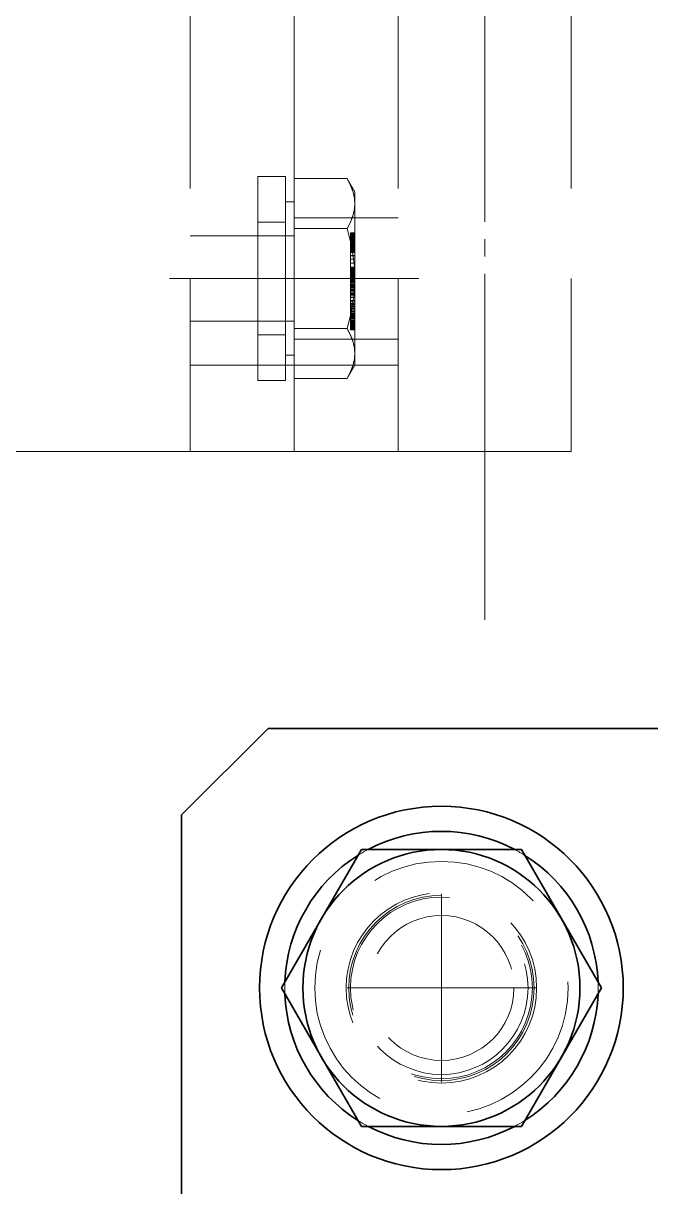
# Model space of a CAD drawing. Header units: millimetres. Extents: x 7914 to 16415, y -883 to 305.
# Drawn here: x 8348.6 to 8384.8, y -98.4 to -31.2 of the extents above; entities that cross this region are included whole.
import ezdxf

# ---------------------------------------------------------------- set-up
doc = ezdxf.new("R2010")
doc.units = ezdxf.units.MM
for name, pattern in [('CENTER-HOKUTO', [23, 20, -1, 1, -1]), ('DASHSPACE', [30, 12, -18]), ('HIDDEN-HOKUTO', [3.8, 2.5, -1.3])]:
    doc.linetypes.add(name, pattern=pattern)
doc.layers.add('AM_7', color=2, linetype='CENTER-HOKUTO', lineweight=30)
doc.layers.add('AM_HID', color=1, linetype='HIDDEN-HOKUTO', lineweight=25)

msp = doc.modelspace()

# ---------------------------------------------------------------- linework, layer by layer
at = {"color": 7, "lineweight": 35, "ltscale": 0.176777}
msp.add_line((8362.723, -71.944), (8357.723, -76.944), dxfattribs=at)
at = {"color": 7, "lineweight": 35}
for p, q in [((8452.723, -71.944), (8362.723, -71.944)), ((8357.723, -204.944), (8357.723, -76.944))]:
    msp.add_line(p, q, dxfattribs=at)
at = {"color": 7, "lineweight": 35, "ltscale": 0.23091}
for p, q in [((8363.483, -86.944), (8368.1, -78.944)), ((8377.347, -78.944), (8381.963, -86.944)), ((8368.1, -94.944), (8363.483, -86.944)), ((8381.963, -86.944), (8377.347, -94.944))]:
    msp.add_line(p, q, dxfattribs=at)
at = {"color": 7, "lineweight": 35, "ltscale": 0.11559}
for p, q in [((8368.1, -78.944), (8372.723, -78.944)), ((8372.723, -78.944), (8377.347, -78.944)), ((8372.723, -94.944), (8368.1, -94.944)), ((8377.347, -94.944), (8372.723, -94.944))]:
    msp.add_line(p, q, dxfattribs=at)
at = {"color": 7, "lineweight": 35}
for radius in [10.5, 8]:
    msp.add_circle((8372.723, -86.944), radius, dxfattribs=at)
at = {"color": 7, "linetype": 'DASHSPACE', "lineweight": 13}
msp.add_circle((8372.723, -86.944), 5, dxfattribs=at)
at = {"color": 7, "lineweight": 35}
for start, end in [(62.12601, 117.87404), (122.18103, 177.84474), (2.15533, 57.81899), (182.15533, 237.81901), (302.18107, 357.8447), (242.12604, 297.87401)]:
    msp.add_arc((8372.723, -86.944), 9.05, start, end, dxfattribs=at)
at = {"layer": 'AM_7', "color": 2, "lineweight": 13}
for p, q in [((8375.223, -65.676), (8375.223, 51.108)), ((8357.023, -45.944), (8371.423, -45.944)), ((8372.723, -81.5), (8372.723, -92.389)), ((8378.168, -86.944), (8367.279, -86.944))]:
    msp.add_line(p, q, dxfattribs=at)
at = {"layer": 'AM_HID', "color": 1, "lineweight": 13, "ltscale": 4}
for p, q in [((8380.223, -55.944), (8380.223, 32.556)), ((8370.223, -55.944), (8370.223, 26.956)), ((8358.223, -55.944), (8358.223, -10.944)), ((8364.223, -55.944), (8364.223, -10.944)), ((8370.223, -55.944), (8370.223, -10.944)), ((8364.223, -40.169), (8364.223, -26.844)), ((8362.123, -40.044), (8362.123, -45.944)), ((8363.723, -40.044), (8362.123, -40.044)), ((8363.723, -45.944), (8363.723, -40.044)), ((8364.223, -40.169), (8364.223, -43.054)), ((8364.223, -40.169), (8367.276, -40.169)), ((8367.723, -40.944), (8367.276, -40.169)), ((8367.723, -40.944), (8367.723, -45.944)), ((8364.223, -41.504), (8363.723, -41.504)), ((8363.723, -42.694), (8362.123, -42.694)), ((8363.723, -42.694), (8363.723, -45.944)), ((8364.223, -42.444), (8370.223, -42.444)), ((8364.223, -43.486), (8358.223, -43.486)), ((8364.223, -43.054), (8364.223, -48.834)), ((8364.223, -43.054), (8367.276, -43.054)), ((8367.276, -43.054), (8364.223, -43.054)), ((8367.723, -43.313), (8367.473, -43.313)), ((8367.473, -43.321), (8367.473, -43.313)), ((8367.723, -43.315), (8367.473, -43.315)), ((8367.723, -43.321), (8367.473, -43.321)), ((8367.473, -43.344), (8367.473, -43.321)), ((8367.723, -43.323), (8367.473, -43.323)), ((8367.723, -43.336), (8367.473, -43.336)), ((8367.723, -43.344), (8367.473, -43.344)), ((8367.473, -43.377), (8367.473, -43.344)), ((8367.723, -43.354), (8367.473, -43.354)), ((8367.723, -43.377), (8367.473, -43.377)), ((8367.473, -43.569), (8367.473, -43.377)), ((8367.723, -43.377), (8367.473, -43.377)), ((8367.723, -43.383), (8367.473, -43.383)), ((8367.723, -43.405), (8367.473, -43.405)), ((8367.723, -43.438), (8367.473, -43.438)), ((8367.723, -43.438), (8367.473, -43.438)), ((8367.723, -43.477), (8367.473, -43.477)), ((8367.723, -43.509), (8367.473, -43.509)), ((8367.723, -43.52), (8367.473, -43.52)), ((8367.723, -43.537), (8367.473, -43.537)), ((8367.723, -43.538), (8367.473, -43.538)), ((8367.723, -43.54), (8367.473, -43.54)), ((8367.723, -43.542), (8367.473, -43.542)), ((8367.723, -43.544), (8367.473, -43.544)), ((8367.723, -43.55), (8367.473, -43.55)), ((8367.723, -43.557), (8367.473, -43.557)), ((8367.723, -43.557), (8367.473, -43.557)), ((8367.723, -43.566), (8367.473, -43.566)), ((8367.723, -43.569), (8367.473, -43.569)), ((8367.473, -43.571), (8367.473, -43.569)), ((8367.723, -43.569), (8367.473, -43.569)), ((8367.723, -43.569), (8367.473, -43.569)), ((8367.723, -43.569), (8367.473, -43.569)), ((8367.723, -43.571), (8367.473, -43.571)), ((8367.473, -43.575), (8367.473, -43.571)), ((8367.723, -43.571), (8367.473, -43.571)), ((8367.723, -43.575), (8367.473, -43.575)), ((8367.473, -43.579), (8367.473, -43.575)), ((8367.723, -43.575), (8367.473, -43.575)), ((8367.723, -43.576), (8367.473, -43.576)), ((8367.723, -43.579), (8367.473, -43.579)), ((8367.473, -43.585), (8367.473, -43.579)), ((8367.723, -43.579), (8367.473, -43.579)), ((8367.723, -43.581), (8367.473, -43.581)), ((8367.723, -43.585), (8367.473, -43.585)), ((8367.473, -43.592), (8367.473, -43.585)), ((8367.723, -43.585), (8367.473, -43.585)), ((8367.723, -43.588), (8367.473, -43.588)), ((8367.723, -43.592), (8367.473, -43.592)), ((8367.473, -43.6), (8367.473, -43.592)), ((8367.723, -43.592), (8367.473, -43.592)), ((8367.723, -43.595), (8367.473, -43.595)), ((8367.723, -43.6), (8367.473, -43.6)), ((8367.473, -43.61), (8367.473, -43.6)), ((8367.723, -43.6), (8367.473, -43.6)), ((8367.723, -43.602), (8367.473, -43.602)), ((8367.723, -43.61), (8367.473, -43.61)), ((8367.473, -43.621), (8367.473, -43.61)), ((8367.723, -43.61), (8367.473, -43.61)), ((8367.723, -43.616), (8367.473, -43.616)), ((8367.723, -43.617), (8367.473, -43.617)), ((8367.723, -43.619), (8367.473, -43.619)), ((8367.723, -43.621), (8367.473, -43.621)), ((8367.473, -43.633), (8367.473, -43.621)), ((8367.723, -43.621), (8367.473, -43.621)), ((8367.723, -43.633), (8367.473, -43.633)), ((8367.473, -43.646), (8367.473, -43.633)), ((8367.723, -43.633), (8367.473, -43.633)), ((8367.723, -43.633), (8367.473, -43.633)), ((8367.723, -43.646), (8367.473, -43.646)), ((8367.473, -43.661), (8367.473, -43.646)), ((8367.723, -43.646), (8367.473, -43.646)), ((8367.723, -43.651), (8367.473, -43.651)), ((8367.723, -43.661), (8367.473, -43.661)), ((8367.473, -43.677), (8367.473, -43.661)), ((8367.723, -43.661), (8367.473, -43.661)), ((8367.723, -43.661), (8367.473, -43.661)), ((8367.723, -43.669), (8367.473, -43.669)), ((8367.723, -43.669), (8367.473, -43.669)), ((8367.723, -43.677), (8367.473, -43.677)), ((8367.473, -43.694), (8367.473, -43.677)), ((8367.723, -43.677), (8367.473, -43.677)), ((8367.723, -43.689), (8367.473, -43.689)), ((8367.723, -43.694), (8367.473, -43.694)), ((8367.473, -43.713), (8367.473, -43.694)), ((8367.723, -43.694), (8367.473, -43.694)), ((8367.723, -43.697), (8367.473, -43.697)), ((8367.723, -43.709), (8367.473, -43.709)), ((8367.723, -43.713), (8367.473, -43.713)), ((8367.473, -43.733), (8367.473, -43.713)), ((8367.723, -43.713), (8367.473, -43.713)), ((8367.723, -43.715), (8367.473, -43.715)), ((8367.723, -43.717), (8367.473, -43.717)), ((8367.723, -43.73), (8367.473, -43.73)), ((8367.723, -43.733), (8367.473, -43.733)), ((8367.473, -43.754), (8367.473, -43.733)), ((8367.723, -43.733), (8367.473, -43.733)), ((8367.723, -43.752), (8367.473, -43.752)), ((8367.723, -43.754), (8367.473, -43.754)), ((8367.473, -43.776), (8367.473, -43.754)), ((8367.723, -43.754), (8367.473, -43.754)), ((8367.723, -43.763), (8367.473, -43.763)), ((8367.723, -43.776), (8367.473, -43.776)), ((8367.473, -43.8), (8367.473, -43.776)), ((8367.723, -43.776), (8367.473, -43.776)), ((8367.723, -43.776), (8367.473, -43.776)), ((8367.723, -43.78), (8367.473, -43.78)), ((8367.723, -43.8), (8367.473, -43.8)), ((8367.473, -43.825), (8367.473, -43.8)), ((8367.723, -43.8), (8367.473, -43.8)), ((8367.723, -43.8), (8367.473, -43.8)), ((8367.723, -43.809), (8367.473, -43.809)), ((8367.723, -43.815), (8367.473, -43.815)), ((8367.723, -43.825), (8367.473, -43.825)), ((8367.473, -48.401), (8367.473, -43.825)), ((8367.723, -43.825), (8367.473, -43.825)), ((8367.723, -43.825), (8367.473, -43.825)), ((8367.723, -43.838), (8367.473, -43.838)), ((8367.723, -43.85), (8367.473, -43.85)), ((8367.723, -43.853), (8367.473, -43.853)), ((8367.723, -43.854), (8367.473, -43.854)), ((8367.723, -43.863), (8367.473, -43.863)), ((8367.723, -43.876), (8367.473, -43.876)), ((8367.723, -43.889), (8367.473, -43.889)), ((8367.723, -43.896), (8367.473, -43.896)), ((8367.723, -43.902), (8367.473, -43.902)), ((8367.723, -43.914), (8367.473, -43.914)), ((8367.723, -43.927), (8367.473, -43.927)), ((8367.723, -43.937), (8367.473, -43.937)), ((8367.723, -43.939), (8367.473, -43.939)), ((8367.723, -43.94), (8367.473, -43.94)), ((8367.723, -43.948), (8367.473, -43.948)), ((8367.723, -43.966), (8367.473, -43.966)), ((8367.723, -43.978), (8367.473, -43.978)), ((8367.723, -43.978), (8367.473, -43.978)), ((8367.723, -43.991), (8367.473, -43.991)), ((8367.723, -44.004), (8367.473, -44.004)), ((8367.723, -44.017), (8367.473, -44.017)), ((8367.723, -44.017), (8367.473, -44.017)), ((8367.723, -44.03), (8367.473, -44.03)), ((8367.723, -44.033), (8367.473, -44.033)), ((8367.723, -44.042), (8367.473, -44.042)), ((8367.723, -44.054), (8367.473, -44.054)), ((8367.723, -44.055), (8367.473, -44.055)), ((8367.723, -44.068), (8367.473, -44.068)), ((8367.723, -44.081), (8367.473, -44.081)), ((8367.723, -44.09), (8367.473, -44.09)), ((8367.723, -44.097), (8367.473, -44.097)), ((8367.723, -44.112), (8367.473, -44.112)), ((8367.723, -44.123), (8367.473, -44.123)), ((8367.723, -44.142), (8367.473, -44.142)), ((8367.723, -44.144), (8367.473, -44.144)), ((8367.723, -44.155), (8367.473, -44.155)), ((8367.723, -44.17), (8367.473, -44.17)), ((8367.723, -44.185), (8367.473, -44.185)), ((8367.723, -44.196), (8367.473, -44.196)), ((8367.723, -44.209), (8367.473, -44.209)), ((8367.723, -44.213), (8367.473, -44.213)), ((8367.723, -44.221), (8367.473, -44.221)), ((8367.723, -44.239), (8367.473, -44.239)), ((8367.723, -44.244), (8367.473, -44.244)), ((8367.723, -44.261), (8367.473, -44.261)), ((8367.723, -44.263), (8367.473, -44.263)), ((8367.723, -44.266), (8367.473, -44.266)), ((8367.723, -44.278), (8367.473, -44.278)), ((8367.723, -44.285), (8367.473, -44.285)), ((8367.723, -44.286), (8367.473, -44.286)), ((8367.723, -44.304), (8367.473, -44.304)), ((8367.723, -44.305), (8367.473, -44.305)), ((8367.723, -44.305), (8367.473, -44.305)), ((8367.723, -44.321), (8367.473, -44.321)), ((8367.723, -44.323), (8367.473, -44.323)), ((8367.723, -44.336), (8367.473, -44.336)), ((8367.723, -44.339), (8367.473, -44.339)), ((8367.723, -44.35), (8367.473, -44.35)), ((8367.723, -44.354), (8367.473, -44.354)), ((8367.723, -44.362), (8367.473, -44.362)), ((8367.723, -44.366), (8367.473, -44.366)), ((8367.723, -44.372), (8367.473, -44.372)), ((8367.723, -44.377), (8367.473, -44.377)), ((8367.723, -44.381), (8367.473, -44.381)), ((8367.723, -44.385), (8367.473, -44.385)), ((8367.723, -44.388), (8367.473, -44.388)), ((8367.723, -44.392), (8367.473, -44.392)), ((8367.723, -44.394), (8367.473, -44.394)), ((8367.723, -44.397), (8367.473, -44.397)), ((8367.723, -44.398), (8367.473, -44.398)), ((8367.723, -44.4), (8367.473, -44.4)), ((8367.723, -44.4), (8367.473, -44.4)), ((8367.723, -44.401), (8367.473, -44.401)), ((8367.723, -44.436), (8367.473, -44.436)), ((8367.723, -44.438), (8367.473, -44.438)), ((8367.723, -44.617), (8367.473, -44.617)), ((8367.723, -44.629), (8367.473, -44.629)), ((8367.723, -44.821), (8367.473, -44.821)), ((8367.723, -44.834), (8367.473, -44.834)), ((8367.723, -45.049), (8367.473, -45.049)), ((8367.723, -45.053), (8367.473, -45.053)), ((8367.723, -45.285), (8367.473, -45.285)), ((8367.723, -45.3), (8367.473, -45.3)), ((8367.723, -45.361), (8367.473, -45.361)), ((8367.723, -45.363), (8367.473, -45.363)), ((8367.723, -45.366), (8367.473, -45.366)), ((8367.723, -45.369), (8367.473, -45.369)), ((8367.723, -45.38), (8367.473, -45.38)), ((8367.723, -45.381), (8367.473, -45.381)), ((8367.723, -45.394), (8367.473, -45.394)), ((8367.723, -45.407), (8367.473, -45.407)), ((8367.723, -45.413), (8367.473, -45.413)), ((8367.723, -45.436), (8367.473, -45.436)), ((8367.723, -45.443), (8367.473, -45.443)), ((8367.723, -45.463), (8367.473, -45.463)), ((8367.723, -45.489), (8367.473, -45.489)), ((8367.723, -45.494), (8367.473, -45.494)), ((8367.723, -45.529), (8367.473, -45.529)), ((8367.723, -45.532), (8367.473, -45.532)), ((8367.723, -45.545), (8367.473, -45.545)), ((8367.723, -45.569), (8367.473, -45.569)), ((8367.723, -45.574), (8367.473, -45.574)), ((8367.723, -45.612), (8367.473, -45.612)), ((8367.723, -45.613), (8367.473, -45.613)), ((8367.723, -45.66), (8367.473, -45.66)), ((8367.723, -45.681), (8367.473, -45.681)), ((8367.723, -45.683), (8367.473, -45.683)), ((8367.723, -45.684), (8367.473, -45.684)), ((8367.723, -45.689), (8367.473, -45.689)), ((8367.723, -45.689), (8367.473, -45.689)), ((8367.723, -45.695), (8367.473, -45.695)), ((8367.723, -45.7), (8367.473, -45.7)), ((8367.723, -45.712), (8367.473, -45.712)), ((8367.723, -45.713), (8367.473, -45.713)), ((8367.723, -45.714), (8367.473, -45.714)), ((8367.723, -45.681), (8367.723, -45.683)), ((8367.723, -45.683), (8367.723, -45.689)), ((8367.723, -45.689), (8367.723, -45.7)), ((8367.723, -45.7), (8367.723, -45.714)), ((8367.723, -45.714), (8367.723, -45.733)), ((8362.123, -45.944), (8362.123, -51.844)), ((8363.723, -51.844), (8363.723, -45.944)), ((8363.723, -45.944), (8363.723, -49.194)), ((8367.723, -45.733), (8367.473, -45.733)), ((8367.723, -45.737), (8367.473, -45.737)), ((8367.723, -45.756), (8367.473, -45.756)), ((8367.723, -45.769), (8367.473, -45.769)), ((8367.723, -45.769), (8367.473, -45.769)), ((8367.723, -45.776), (8367.473, -45.776)), ((8367.723, -45.783), (8367.473, -45.783)), ((8367.723, -45.792), (8367.473, -45.792)), ((8367.723, -45.808), (8367.473, -45.808)), ((8367.723, -45.814), (8367.473, -45.814)), ((8367.723, -45.829), (8367.473, -45.829)), ((8367.723, -45.849), (8367.473, -45.849)), ((8367.723, -45.853), (8367.473, -45.853)), ((8367.723, -45.872), (8367.473, -45.872)), ((8367.723, -45.873), (8367.473, -45.873)), ((8367.723, -45.889), (8367.473, -45.889)), ((8367.723, -45.893), (8367.473, -45.893)), ((8367.723, -45.906), (8367.473, -45.906)), ((8367.723, -45.934), (8367.473, -45.934)), ((8367.723, -45.962), (8367.473, -45.962)), ((8367.723, -45.966), (8367.473, -45.966)), ((8367.723, -45.976), (8367.473, -45.976)), ((8367.723, -45.987), (8367.473, -45.987)), ((8367.723, -46.033), (8367.473, -46.033)), ((8367.723, -46.035), (8367.473, -46.035)), ((8367.723, -46.047), (8367.473, -46.047)), ((8367.723, -46.065), (8367.473, -46.065)), ((8367.723, -46.083), (8367.473, -46.083)), ((8367.723, -46.106), (8367.473, -46.106)), ((8367.723, -46.112), (8367.473, -46.112)), ((8367.723, -46.114), (8367.473, -46.114)), ((8367.723, -46.185), (8367.473, -46.185)), ((8367.723, -46.189), (8367.473, -46.189)), ((8367.723, -46.192), (8367.473, -46.192)), ((8367.723, -46.193), (8367.473, -46.193)), ((8367.723, -46.27), (8367.473, -46.27)), ((8367.723, -46.271), (8367.473, -46.271)), ((8367.723, -46.303), (8367.473, -46.303)), ((8367.723, -46.353), (8367.473, -46.353)), ((8367.723, -46.36), (8367.473, -46.36)), ((8367.723, -46.361), (8367.473, -46.361)), ((8367.723, -45.733), (8367.723, -45.756)), ((8367.723, -45.756), (8367.723, -45.783)), ((8367.723, -45.783), (8367.723, -45.814)), ((8367.723, -45.814), (8367.723, -45.849)), ((8367.723, -45.849), (8367.723, -45.889)), ((8367.723, -45.889), (8367.723, -45.934)), ((8367.723, -45.934), (8367.723, -45.987)), ((8367.723, -45.944), (8367.723, -50.944)), ((8367.723, -45.987), (8367.723, -46.047)), ((8367.723, -46.047), (8367.723, -46.114)), ((8367.723, -46.114), (8367.723, -46.189)), ((8367.723, -46.189), (8367.723, -46.271)), ((8367.723, -46.271), (8367.723, -46.36)), ((8367.723, -46.36), (8367.723, -46.457)), ((8367.723, -46.417), (8367.473, -46.417)), ((8367.723, -46.457), (8367.473, -46.457)), ((8367.723, -46.457), (8367.473, -46.457)), ((8367.723, -46.533), (8367.473, -46.533)), ((8367.723, -46.559), (8367.473, -46.559)), ((8367.723, -46.561), (8367.473, -46.561)), ((8367.723, -46.597), (8367.473, -46.597)), ((8367.723, -46.652), (8367.473, -46.652)), ((8367.723, -46.667), (8367.473, -46.667)), ((8367.723, -46.673), (8367.473, -46.673)), ((8367.723, -46.774), (8367.473, -46.774)), ((8367.723, -46.78), (8367.473, -46.78)), ((8367.723, -46.828), (8367.473, -46.828)), ((8367.723, -46.861), (8367.473, -46.861)), ((8367.723, -46.898), (8367.473, -46.898)), ((8367.723, -46.9), (8367.473, -46.9)), ((8367.723, -47.025), (8367.473, -47.025)), ((8367.723, -47.025), (8367.473, -47.025)), ((8367.723, -47.04), (8367.473, -47.04)), ((8367.723, -47.048), (8367.473, -47.048)), ((8367.723, -46.457), (8367.723, -46.561)), ((8367.723, -46.561), (8367.723, -46.673)), ((8367.723, -46.673), (8367.723, -46.861)), ((8367.723, -46.861), (8367.723, -47.04)), ((8367.723, -47.04), (8367.723, -47.21)), ((8367.723, -47.21), (8367.473, -47.21)), ((8367.723, -47.211), (8367.473, -47.211)), ((8367.723, -47.212), (8367.473, -47.212)), ((8367.723, -47.257), (8367.473, -47.257)), ((8367.723, -47.372), (8367.473, -47.372)), ((8367.723, -47.385), (8367.473, -47.385)), ((8367.723, -47.389), (8367.473, -47.389)), ((8367.723, -47.453), (8367.473, -47.453)), ((8367.723, -47.525), (8367.473, -47.525)), ((8367.723, -47.546), (8367.473, -47.546)), ((8367.723, -47.556), (8367.473, -47.556)), ((8367.723, -47.637), (8367.473, -47.637)), ((8367.723, -47.665), (8367.473, -47.665)), ((8367.723, -47.669), (8367.473, -47.669)), ((8367.723, -47.696), (8367.473, -47.696)), ((8367.723, -47.713), (8367.473, -47.713)), ((8367.723, -47.21), (8367.723, -47.372)), ((8367.723, -47.372), (8367.723, -47.525)), ((8367.723, -47.525), (8367.723, -47.669)), ((8367.723, -47.669), (8367.723, -47.805)), ((8364.223, -48.403), (8358.223, -48.403)), ((8367.723, -47.805), (8367.473, -47.805)), ((8367.723, -47.81), (8367.473, -47.81)), ((8367.723, -47.833), (8367.473, -47.833)), ((8367.723, -47.861), (8367.473, -47.861)), ((8367.723, -47.932), (8367.473, -47.932)), ((8367.723, -47.958), (8367.473, -47.958)), ((8367.723, -47.971), (8367.473, -47.971)), ((8367.723, -47.998), (8367.473, -47.998)), ((8367.723, -48.051), (8367.473, -48.051)), ((8367.723, -48.071), (8367.473, -48.071)), ((8367.723, -48.12), (8367.473, -48.12)), ((8367.723, -48.126), (8367.473, -48.126)), ((8367.723, -48.161), (8367.473, -48.161)), ((8367.723, -48.172), (8367.473, -48.172)), ((8367.723, -48.243), (8367.473, -48.243)), ((8367.723, -48.257), (8367.473, -48.257)), ((8367.723, -48.26), (8367.473, -48.26)), ((8367.723, -48.261), (8367.473, -48.261)), ((8367.723, -48.337), (8367.473, -48.337)), ((8367.723, -48.351), (8367.473, -48.351)), ((8367.723, -48.351), (8367.473, -48.351)), ((8367.723, -48.381), (8367.473, -48.381)), ((8367.723, -48.401), (8367.473, -48.401)), ((8367.723, -48.401), (8367.473, -48.401)), ((8367.723, -48.401), (8367.473, -48.401)), ((8367.473, -48.426), (8367.473, -48.401)), ((8367.723, -48.401), (8367.473, -48.401)), ((8367.723, -48.404), (8367.473, -48.404)), ((8367.723, -47.805), (8367.723, -47.932)), ((8367.723, -47.932), (8367.723, -48.051)), ((8367.723, -48.051), (8367.723, -48.161)), ((8367.723, -48.161), (8367.723, -48.261)), ((8367.723, -48.261), (8367.723, -48.351)), ((8367.723, -48.351), (8367.723, -48.43)), ((8364.223, -48.834), (8364.223, -51.719)), ((8364.223, -48.834), (8367.276, -48.834)), ((8364.223, -48.834), (8367.276, -48.834)), ((8367.723, -48.426), (8367.473, -48.426)), ((8367.723, -48.426), (8367.473, -48.426)), ((8367.723, -48.426), (8367.473, -48.426)), ((8367.723, -48.426), (8367.473, -48.426)), ((8367.473, -48.45), (8367.473, -48.426)), ((8367.723, -48.43), (8367.473, -48.43)), ((8367.723, -48.449), (8367.473, -48.449)), ((8367.723, -48.45), (8367.473, -48.45)), ((8367.723, -48.45), (8367.473, -48.45)), ((8367.723, -48.45), (8367.473, -48.45)), ((8367.723, -48.45), (8367.473, -48.45)), ((8367.473, -48.472), (8367.473, -48.45)), ((8367.723, -48.464), (8367.473, -48.464)), ((8367.723, -48.472), (8367.473, -48.472)), ((8367.723, -48.472), (8367.473, -48.472)), ((8367.723, -48.472), (8367.473, -48.472)), ((8367.723, -48.472), (8367.473, -48.472)), ((8367.473, -48.493), (8367.473, -48.472)), ((8367.723, -48.493), (8367.473, -48.493)), ((8367.723, -48.493), (8367.473, -48.493)), ((8367.723, -48.493), (8367.473, -48.493)), ((8367.723, -48.493), (8367.473, -48.493)), ((8367.473, -48.513), (8367.473, -48.493)), ((8367.723, -48.493), (8367.473, -48.493)), ((8367.723, -48.499), (8367.473, -48.499)), ((8367.723, -48.513), (8367.473, -48.513)), ((8367.723, -48.513), (8367.473, -48.513)), ((8367.723, -48.513), (8367.473, -48.513)), ((8367.723, -48.513), (8367.473, -48.513)), ((8367.473, -48.531), (8367.473, -48.513)), ((8367.723, -48.516), (8367.473, -48.516)), ((8367.723, -48.531), (8367.473, -48.531)), ((8367.723, -48.531), (8367.473, -48.531)), ((8367.723, -48.531), (8367.473, -48.531)), ((8367.723, -48.531), (8367.473, -48.531)), ((8367.473, -48.549), (8367.473, -48.531)), ((8367.723, -48.537), (8367.473, -48.537)), ((8367.723, -48.549), (8367.473, -48.549)), ((8367.723, -48.549), (8367.473, -48.549)), ((8367.723, -48.549), (8367.473, -48.549)), ((8367.723, -48.549), (8367.473, -48.549)), ((8367.473, -48.565), (8367.473, -48.549)), ((8367.723, -48.557), (8367.473, -48.557)), ((8367.723, -48.562), (8367.473, -48.562)), ((8367.723, -48.565), (8367.473, -48.565)), ((8367.723, -48.565), (8367.473, -48.565)), ((8367.723, -48.565), (8367.473, -48.565)), ((8367.723, -48.565), (8367.473, -48.565)), ((8367.473, -48.579), (8367.473, -48.565)), ((8367.723, -48.579), (8367.473, -48.579)), ((8367.723, -48.579), (8367.473, -48.579)), ((8367.723, -48.579), (8367.473, -48.579)), ((8367.723, -48.579), (8367.473, -48.579)), ((8367.473, -48.593), (8367.473, -48.579)), ((8367.723, -48.591), (8367.473, -48.591)), ((8367.723, -48.593), (8367.473, -48.593)), ((8367.723, -48.593), (8367.473, -48.593)), ((8367.723, -48.593), (8367.473, -48.593)), ((8367.723, -48.593), (8367.473, -48.593)), ((8367.473, -48.605), (8367.473, -48.593)), ((8367.723, -48.601), (8367.473, -48.601)), ((8367.723, -48.604), (8367.473, -48.604)), ((8367.723, -48.605), (8367.473, -48.605)), ((8367.723, -48.605), (8367.473, -48.605)), ((8367.723, -48.605), (8367.473, -48.605)), ((8367.723, -48.605), (8367.473, -48.605)), ((8367.473, -48.616), (8367.473, -48.605)), ((8367.723, -48.616), (8367.473, -48.616)), ((8367.723, -48.616), (8367.473, -48.616)), ((8367.723, -48.616), (8367.473, -48.616)), ((8367.723, -48.616), (8367.473, -48.616)), ((8367.473, -48.625), (8367.473, -48.616)), ((8367.723, -48.616), (8367.473, -48.616)), ((8367.723, -48.625), (8367.473, -48.625)), ((8367.723, -48.625), (8367.473, -48.625)), ((8367.723, -48.625), (8367.473, -48.625)), ((8367.723, -48.625), (8367.473, -48.625)), ((8367.473, -48.634), (8367.473, -48.625)), ((8367.723, -48.632), (8367.473, -48.632)), ((8367.723, -48.634), (8367.473, -48.634)), ((8367.723, -48.634), (8367.473, -48.634)), ((8367.723, -48.634), (8367.473, -48.634)), ((8367.723, -48.634), (8367.473, -48.634)), ((8367.473, -48.641), (8367.473, -48.634)), ((8367.723, -48.641), (8367.473, -48.641)), ((8367.723, -48.641), (8367.473, -48.641)), ((8367.723, -48.641), (8367.473, -48.641)), ((8367.723, -48.641), (8367.473, -48.641)), ((8367.473, -48.647), (8367.473, -48.641)), ((8367.723, -48.641), (8367.473, -48.641)), ((8367.723, -48.647), (8367.473, -48.647)), ((8367.723, -48.647), (8367.473, -48.647)), ((8367.723, -48.647), (8367.473, -48.647)), ((8367.723, -48.647), (8367.473, -48.647)), ((8367.473, -48.651), (8367.473, -48.647)), ((8367.723, -48.651), (8367.473, -48.651)), ((8367.723, -48.651), (8367.473, -48.651)), ((8367.723, -48.651), (8367.473, -48.651)), ((8367.723, -48.651), (8367.473, -48.651)), ((8367.473, -48.654), (8367.473, -48.651)), ((8367.723, -48.654), (8367.473, -48.654)), ((8367.723, -48.654), (8367.473, -48.654)), ((8367.723, -48.654), (8367.473, -48.654)), ((8367.723, -48.654), (8367.473, -48.654)), ((8367.473, -48.656), (8367.473, -48.654)), ((8367.723, -48.656), (8367.473, -48.656)), ((8367.723, -48.656), (8367.473, -48.656)), ((8367.723, -48.656), (8367.473, -48.656)), ((8367.723, -48.656), (8367.473, -48.656)), ((8367.723, -48.657), (8367.473, -48.657)), ((8367.473, -48.849), (8367.473, -48.657)), ((8367.723, -48.657), (8367.473, -48.657)), ((8367.723, -48.668), (8367.473, -48.668)), ((8367.723, -48.675), (8367.473, -48.675)), ((8367.723, -48.677), (8367.473, -48.677)), ((8367.723, -48.684), (8367.473, -48.684)), ((8367.723, -48.685), (8367.473, -48.685)), ((8367.723, -48.685), (8367.473, -48.685)), ((8367.723, -48.689), (8367.473, -48.689)), ((8367.723, -48.746), (8367.473, -48.746)), ((8367.723, -48.749), (8367.473, -48.749)), ((8367.723, -48.797), (8367.473, -48.797)), ((8367.723, -48.808), (8367.473, -48.808)), ((8367.723, -48.839), (8367.473, -48.839)), ((8367.723, -48.849), (8367.473, -48.849)), ((8367.473, -48.854), (8367.473, -48.849)), ((8367.723, -48.854), (8367.473, -48.854)), ((8367.473, -48.887), (8367.473, -48.854)), ((8367.723, -48.871), (8367.473, -48.871)), ((8367.723, -48.887), (8367.473, -48.887)), ((8367.473, -48.906), (8367.473, -48.887)), ((8367.723, -48.894), (8367.473, -48.894)), ((8367.723, -48.906), (8367.473, -48.906)), ((8367.473, -48.913), (8367.473, -48.906)), ((8367.723, -48.908), (8367.473, -48.908)), ((8367.723, -48.913), (8367.473, -48.913)), ((8367.723, -48.43), (8367.723, -48.499)), ((8367.723, -48.499), (8367.723, -48.557)), ((8367.723, -48.557), (8367.723, -48.604)), ((8367.723, -48.604), (8367.723, -48.641)), ((8367.723, -48.641), (8367.723, -48.668)), ((8367.723, -48.668), (8367.723, -48.684)), ((8367.723, -48.684), (8367.723, -48.689)), ((8363.723, -49.194), (8362.123, -49.194)), ((8364.223, -49.444), (8370.223, -49.444)), ((8364.223, -50.384), (8363.723, -50.384)), ((8358.223, -50.944), (8364.223, -50.944)), ((8370.223, -50.944), (8364.223, -50.944)), ((8367.723, -50.944), (8367.276, -51.719)), ((8364.223, -55.944), (8364.223, -51.719)), ((8364.223, -51.719), (8367.276, -51.719)), ((8363.723, -51.844), (8362.123, -51.844)), ((8329.223, -55.944), (8354.223, -55.944)), ((8354.223, -55.944), (8364.223, -55.944)), ((8370.223, -55.944), (8364.223, -55.944)), ((8375.223, -55.944), (8370.223, -55.944)), ((8380.223, -55.944), (8375.223, -55.944))]:
    msp.add_line(p, q, dxfattribs=at)
for points in [[(8367.276, -43.054), (8367.479, -42.66), (8367.627, -42.26), (8367.702, -41.906), (8367.721, -41.55), (8367.68, -41.185), (8367.581, -40.822), (8367.447, -40.494), (8367.276, -40.169)], [(8367.276, -40.169), (8367.479, -40.564), (8367.627, -40.963), (8367.702, -41.317), (8367.721, -41.673), (8367.68, -42.039), (8367.581, -42.402), (8367.447, -42.73), (8367.276, -43.054)], [(8367.723, -45.944), (8367.696, -45.252), (8367.615, -44.563), (8367.47, -43.804), (8367.276, -43.054)], [(8367.276, -43.054), (8367.47, -43.804), (8367.615, -44.563), (8367.696, -45.252), (8367.723, -45.944)], [(8367.276, -48.834), (8367.47, -48.084), (8367.615, -47.325), (8367.696, -46.637), (8367.723, -45.944)], [(8367.723, -45.944), (8367.696, -46.637), (8367.615, -47.325), (8367.47, -48.084), (8367.276, -48.834)], [(8367.276, -48.834), (8367.479, -49.229), (8367.627, -49.628), (8367.702, -49.982), (8367.721, -50.338), (8367.68, -50.703), (8367.581, -51.066), (8367.447, -51.394), (8367.276, -51.719)], [(8367.276, -51.719), (8367.479, -51.324), (8367.627, -50.925), (8367.702, -50.571), (8367.721, -50.215), (8367.68, -49.85), (8367.581, -49.487), (8367.447, -49.159), (8367.276, -48.834)]]:
    msp.add_lwpolyline(points, dxfattribs=at)
for radius in [7.315, 5.5, 5.35, 5.25, 4.188]:
    msp.add_circle((8372.723, -86.944), radius, dxfattribs=at)
for start, end in [(117.87404, 122.18103), (57.81899, 62.12601), (177.84474, 182.15533), (357.8447, 2.15533), (237.81901, 242.12604), (297.87401, 302.18107)]:
    msp.add_arc((8372.723, -86.944), 9.05, start, end, dxfattribs=at)

doc.saveas('drawing.dxf')
